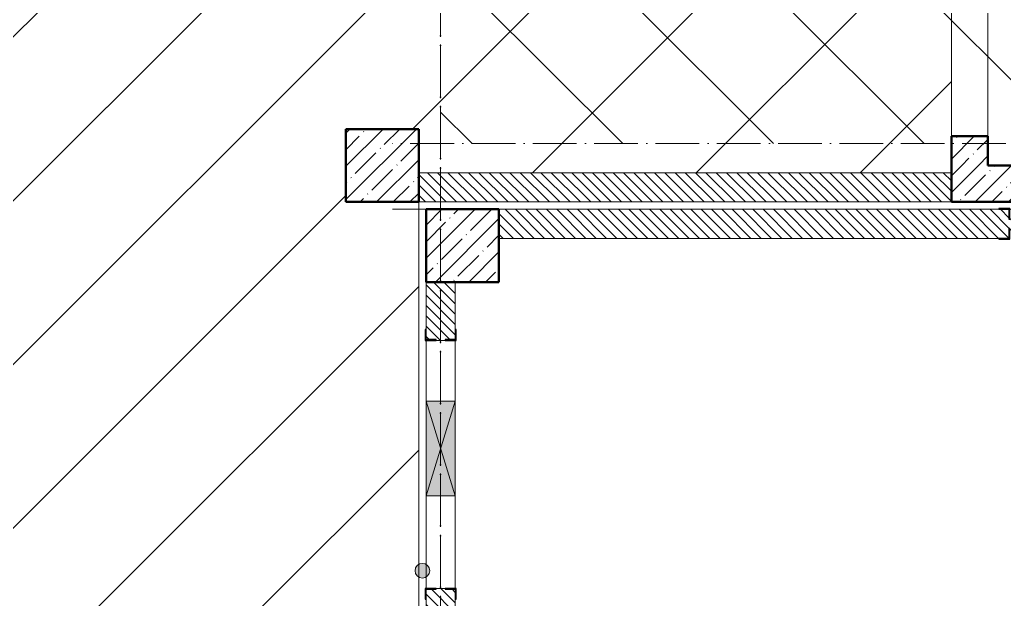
# Model space of a CAD drawing. Header units: millimetres. Extents: x 35697 to 388678, y -91946 to 171347.
# Drawn here: x 374236 to 380983, y -42757 to -38782 of the extents above; entities that cross this region are included whole.
import ezdxf

# ---------------------------------------------------------------- set-up
doc = ezdxf.new("R2010")
doc.units = ezdxf.units.MM
doc.linetypes.add('50_200_ШТРИХ_1Т_ш5_п1_п1_', pattern=[700, 500, -100, 0, -100])
for name, color, linetype, lineweight in [('2.1) ПГП окна 2.8 м', 5, 'Continuous', 30), ('4) ЛЕстницы', 5, 'Continuous', 30), ('A-DETL-GENF-OTLN', 7, 'Continuous', 9), ('A-FLOR-____-OTLN', 7, 'Continuous', 9), ('A-GENM-____-MCUT', 7, 'Continuous', 25), ('A-GENM-____-OTLN-1', 7, 'Continuous', 25), ('A-GLAZ-____-OTLN', 7, 'Continuous', 9), ('A-WALL-____-MCUT', 7, 'Continuous', 13), ('A-WALL-____-MCUT-1', 7, 'Continuous', 9), ('A-WALL-____-MCUT-2', 7, 'Continuous', 50), ('A-WALL-____-MCUT-3', 7, 'Continuous', 9), ('A-WALL-____-OTLN', 7, 'Continuous', 9), ('A-WALL-____-PATT-1', 7, 'Continuous', 9), ('G-____-____-TEXT', 7, 'Continuous', 9), ('I-WALL-____-OTLN', 7, 'Continuous', 9), ('S-COLS-____-MCUT', 7, 'Continuous', 50), ('S-COLS-____-OTLN', 7, 'Continuous', 9), ('S-GRID-____-OTLN-1', 7, '50_200_ШТРИХ_1Т_ш5_п1_п1_', 9), ('стяжа', 7, 'Continuous', 30)]:
    doc.layers.add(name, color=color, linetype=linetype, lineweight=lineweight)
pattern_1 = [(135, (283770.707, -86863.456), (-35.35534, -35.35534), [])]
pattern_2 = [(45, (-93500, -46531.04), (-114.04925, 114.04925), []), (45, (-93385.95, -46531.04), (-114.04925, 114.04925), [201.613, -40.323, 3.353, -36.97])]
pattern_3 = [(45, (-92950, -47081.04), (-114.04925, 114.04925), []), (45, (-92835.95, -47081.04), (-114.04925, 114.04925), [201.613, -40.323, 3.353, -36.97])]
pattern_4 = [(45, (283770.7, -86863.46), (-114.04925, 114.04925), []), (45, (283884.76, -86863.46), (-114.04925, 114.04925), [201.612, -40.322, 3.353, -36.97])]

# ---------------------------------------------------------------- blocks, each defined once
blk = doc.blocks.new('BSC_Колонна _Прямоугольная - 500х500-V115-АР1_План отверстий 3 этажа в осях 1-64_Ю-ЯЯ')
at = {"layer": 'S-COLS-____-OTLN'}
h = blk.add_hatch(dxfattribs=at)
h.set_pattern_fill('FP_120', color=256, style=0, pattern_type=2)
h.set_pattern_definition(pattern_2)
h.paths.add_polyline_path([(-250, -250), (250, -250), (250, 250), (-250, 250)], flags=0)
at = {"layer": 'S-COLS-____-MCUT'}
for p, q in [((250, 250), (-250, 250)), ((-250, 250), (-250, -250)), ((250, -250), (250, 250)), ((-250, -250), (250, -250))]:
    blk.add_line(p, q, dxfattribs=at)
blk = doc.blocks.new('BSC_Колонна _Прямоугольная - 500х500-V123-АР1_План отверстий 3 этажа в осях 1-64_Ю-ЯЯ')
at = {"layer": 'S-COLS-____-OTLN'}
h = blk.add_hatch(dxfattribs=at)
h.set_pattern_fill('FP_128', color=256, style=0, pattern_type=2)
h.set_pattern_definition(pattern_3)
h.paths.add_polyline_path([(-250, -250), (250, -250), (250, 250), (-250, 250)], flags=0)
at = {"layer": 'S-COLS-____-MCUT'}
for p, q in [((250, 250), (-250, 250)), ((-250, 250), (-250, -250)), ((250, -250), (250, 250)), ((-250, -250), (250, -250))]:
    blk.add_line(p, q, dxfattribs=at)
blk = doc.blocks.new('Фахверк_СКБ_Уголок - 200_3550-28267367-АР1_План отверстий 3 этажа в осях 1-64_Ю-ЯЯ')
at = {"layer": 'A-GENM-____-MCUT'}
for p, q in [((200, 156), (125, 156)), ((125, 156), (125, 81)), ((131, 81), (131, 150)), ((131, 150), (200, 150)), ((200, 150), (200, 156)), ((125, 81), (131, 81)), ((131, 19), (125, 19)), ((125, 19), (125, -56)), ((131, -50), (131, 19)), ((125, -56), (200, -56)), ((200, -50), (131, -50)), ((200, -56), (200, -50))]:
    blk.add_line(p, q, dxfattribs=at)
blk = doc.blocks.new('Фахверк_СКБ_Уголок - 200_3960-28268576-АР1_План отверстий 3 этажа в осях 1-64_Ю-ЯЯ')
at = {"layer": 'A-GENM-____-MCUT'}
for p, q in [((200, 156), (125, 156)), ((125, 156), (125, 81)), ((131, 81), (131, 150)), ((131, 150), (200, 150)), ((200, 150), (200, 156)), ((125, 81), (131, 81)), ((131, 19), (125, 19)), ((125, 19), (125, -56)), ((131, -50), (131, 19)), ((125, -56), (200, -56)), ((200, -50), (131, -50)), ((200, -56), (200, -50))]:
    blk.add_line(p, q, dxfattribs=at)
blk = doc.blocks.new('AR_Отверстие прямоугольное _в стене_ - AR_Отверстие прямоугольное _в стене__ОВ-36945931-АР1_План отверстий 3 этажа в осях 1-64_Ю-ЯЯ')
at = {"layer": 'A-GLAZ-____-OTLN'}
blk.add_hatch(color=256, dxfattribs=at).paths.add_polyline_path([(325, 100), (-325, 100), (-325, -100), (325, -100)], flags=0)
at = {"layer": 'A-DETL-GENF-OTLN'}
for p, q in [((-325, -100), (-325, 100)), ((-325, 100), (325, 100)), ((325, 100), (-325, -100)), ((-325, 100), (325, -100)), ((325, 100), (-325, 100)), ((-325, 100), (-325, -100)), ((325, 100), (325, -100)), ((325, -100), (325, 100)), ((325, -100), (-325, -100)), ((-325, -100), (325, -100))]:
    blk.add_line(p, q, dxfattribs=at)
blk = doc.blocks.new('BSC_Колонна _Прямоугольная - 500х500-V139-АР1_План отверстий 3 этажа в осях 1-64_А-ГГ')
at = {"layer": 'S-COLS-____-OTLN'}
h = blk.add_hatch(dxfattribs=at)
h.set_pattern_fill('FP_162', color=256, style=0, pattern_type=2)
h.set_pattern_definition(pattern_2)
h.paths.add_polyline_path([(-250, -250), (250, -250), (250, 250), (-250, 250)], flags=0)
at = {"layer": 'S-COLS-____-MCUT'}
for p, q in [((250, 250), (-250, 250)), ((-250, 250), (-250, -250)), ((250, -250), (250, 250)), ((-250, -250), (250, -250))]:
    blk.add_line(p, q, dxfattribs=at)
blk = doc.blocks.new('BSC_Колонна _Прямоугольная - 500х500-V147-АР1_План отверстий 3 этажа в осях 1-64_А-ГГ')
at = {"layer": 'S-COLS-____-OTLN'}
h = blk.add_hatch(dxfattribs=at)
h.set_pattern_fill('FP_170', color=256, style=0, pattern_type=2)
h.set_pattern_definition(pattern_3)
h.paths.add_polyline_path([(-250, -250), (250, -250), (250, 250), (-250, 250)], flags=0)
at = {"layer": 'S-COLS-____-MCUT'}
for p, q in [((250, 250), (-250, 250)), ((-250, 250), (-250, -250)), ((250, -250), (250, 250)), ((-250, -250), (250, -250))]:
    blk.add_line(p, q, dxfattribs=at)
blk = doc.blocks.new('Фахверк_СКБ_Уголок - 200_3550-28267367-АР1_План отверстий 3 этажа в осях 1-64_А-ГГ')
at = {"layer": 'A-GENM-____-MCUT'}
for p, q in [((200, 156), (125, 156)), ((125, 156), (125, 81)), ((131, 81), (131, 150)), ((131, 150), (200, 150)), ((200, 150), (200, 156)), ((125, 81), (131, 81)), ((131, 19), (125, 19)), ((125, 19), (125, -56)), ((131, -50), (131, 19)), ((125, -56), (200, -56)), ((200, -50), (131, -50)), ((200, -56), (200, -50))]:
    blk.add_line(p, q, dxfattribs=at)
blk = doc.blocks.new('Фахверк_СКБ_Уголок - 200_3960-28268576-АР1_План отверстий 3 этажа в осях 1-64_А-ГГ')
at = {"layer": 'A-GENM-____-MCUT'}
for p, q in [((200, 156), (125, 156)), ((125, 156), (125, 81)), ((131, 81), (131, 150)), ((131, 150), (200, 150)), ((200, 150), (200, 156)), ((125, 81), (131, 81)), ((131, 19), (125, 19)), ((125, 19), (125, -56)), ((131, -50), (131, 19)), ((125, -56), (200, -56)), ((200, -50), (131, -50)), ((200, -56), (200, -50))]:
    blk.add_line(p, q, dxfattribs=at)
blk = doc.blocks.new('AR_Отверстие прямоугольное _в стене_ - AR_Отверстие прямоугольное _в стене__ОВ-36945931-АР1_План отверстий 3 этажа в осях 1-64_А-ГГ')
at = {"layer": 'A-GLAZ-____-OTLN'}
blk.add_hatch(color=256, dxfattribs=at).paths.add_polyline_path([(325, 100), (-325, 100), (-325, -100), (325, -100)], flags=0)
at = {"layer": 'A-DETL-GENF-OTLN'}
for p, q in [((-325, -100), (-325, 100)), ((-325, 100), (325, 100)), ((325, 100), (-325, -100)), ((-325, 100), (325, -100)), ((325, 100), (-325, 100)), ((-325, 100), (-325, -100)), ((325, 100), (325, -100)), ((325, -100), (325, 100)), ((325, -100), (-325, -100)), ((-325, -100), (325, -100))]:
    blk.add_line(p, q, dxfattribs=at)
blk = doc.blocks.new('3эт')
at = {"layer": 'S-GRID-____-OTLN-1', "color": 251, "ltscale": 0.6, "true_color": 0x636466}
for p, q in [((377120.7, -46882.4), (377120.7, 4029.4)), ((377120.7, -91346.1), (377120.7, -36982.5)), ((387715.1, -39632.4), (376792, -39632.4)), ((387715.1, -39632.4), (376792, -39632.4)), ((376792, -40082.4), (387845.1, -40082.4)), ((376792, -40082.4), (387845.1, -40082.4))]:
    blk.add_line(p, q, dxfattribs=at)

msp = doc.modelspace()

# ---------------------------------------------------------------- hatches: boundary and pattern name
at = {"layer": '2.1) ПГП окна 2.8 м'}
h = msp.add_hatch(dxfattribs=at)
h.set_pattern_fill('ANSI31', color=5, scale=250)
edge = h.paths.add_edge_path()
edge.add_line((377020.7, -31682.4), (373020.7, -31682.4))
edge.add_line((373020.7, -31682.4), (372520.7, -31682.4))
edge.add_line((372520.7, -31682.4), (371919.3, -31682.4))
edge.add_line((371919.3, -31682.4), (369620.7, -31682.4))
edge.add_line((369620.7, -31682.4), (369585.7, -31682.4))
edge.add_line((369585.7, -31682.4), (369585.7, -31688.4))
edge.add_line((369585.7, -31688.4), (369205.7, -31688.4))
edge.add_line((369205.7, -31688.4), (369170.7, -31682.4))
edge.add_line((369170.7, -31682.4), (367470.7, -31682.4))
edge.add_line((367470.7, -31682.4), (367470.7, -31688.4))
edge.add_line((367470.7, -31688.4), (367395.7, -31688.4))
edge.add_line((367395.7, -31688.4), (367170.7, -31682.4))
edge.add_line((367170.7, -31682.4), (367170.7, -31917.4))
edge.add_line((367170.7, -31917.4), (367170.7, -32167.4))
edge.add_line((367170.7, -32167.4), (367170.7, -32507.4))
edge.add_line((367170.7, -32507.4), (367176.7, -32507.4))
edge.add_line((367176.7, -32507.4), (367176.7, -32582.4))
edge.add_line((367176.7, -32582.4), (367176.7, -32588.4))
edge.add_line((367176.7, -32588.4), (367176.7, -32657.4))
edge.add_line((367176.7, -32657.4), (367171.1, -33657.4))
edge.add_line((367171.1, -33657.4), (367176.7, -33657.4))
edge.add_line((367176.7, -33657.4), (367176.7, -33726.4))
edge.add_line((367176.7, -33726.4), (367176.7, -33732.4))
edge.add_line((367176.7, -33732.4), (367176.7, -33807.4))
edge.add_line((367176.7, -33807.4), (367170.7, -34682.4))
edge.add_line((367170.7, -34682.4), (367170.7, -35182.4))
edge.add_line((367170.7, -35182.4), (367170.7, -35657.4))
edge.add_line((367170.7, -35657.4), (367176.7, -35657.4))
edge.add_line((367176.7, -35657.4), (367176.7, -35732.4))
edge.add_line((367176.7, -35732.4), (367176.7, -35738.4))
edge.add_line((367176.7, -35738.4), (367170.7, -35762.4))
edge.add_line((367170.7, -35762.4), (367170.7, -35732.4))
edge.add_line((367170.7, -35732.4), (367130.7, -35732.4))
edge.add_line((367130.7, -35732.4), (367130.7, -35737.4))
edge.add_line((367130.7, -35737.4), (367010.7, -35737.4))
edge.add_line((367010.7, -35737.4), (366970.7, -35733.1))
edge.add_line((366970.7, -35733.1), (366970.7, -37532.4))
edge.add_line((366970.7, -37532.4), (367039.7, -37532.4))
edge.add_line((367039.7, -37532.4), (367101.7, -37532.4))
edge.add_line((367101.7, -37532.4), (367176.7, -37532.4))
edge.add_line((367176.7, -37532.4), (367176.7, -37607.4))
edge.add_line((367176.7, -37607.4), (367170.7, -38007.4))
edge.add_line((367170.7, -38007.4), (367176.7, -38007.4))
edge.add_line((367176.7, -38007.4), (367176.7, -38082.4))
edge.add_line((367176.7, -38082.4), (367170.7, -38112.4))
edge.add_line((367170.7, -38112.4), (367170.7, -38082.4))
edge.add_line((367170.7, -38082.4), (367101.7, -38082.4))
edge.add_line((367101.7, -38082.4), (367039.7, -38082.4))
edge.add_line((367039.7, -38082.4), (366970.7, -38082.4))
edge.add_line((366970.7, -38082.4), (366970.7, -39882.4))
edge.add_line((366970.7, -39882.4), (367010.7, -39882.4))
edge.add_line((367010.7, -39882.4), (367010.7, -39877.4))
edge.add_line((367010.7, -39877.4), (367130.7, -39877.4))
edge.add_line((367130.7, -39877.4), (367170.7, -39881.8))
edge.add_line((367170.7, -39881.8), (367170.7, -39852.4))
edge.add_line((367170.7, -39852.4), (367176.7, -39807.4))
edge.add_line((367176.7, -39807.4), (367176.7, -39876.4))
edge.add_line((367176.7, -39876.4), (367176.7, -39882.4))
edge.add_line((367176.7, -39882.4), (367176.7, -39957.4))
edge.add_line((367176.7, -39957.4), (367170.7, -40432.4))
edge.add_line((367170.7, -40432.4), (367170.7, -40932.4))
edge.add_line((367170.7, -40932.4), (367170.7, -41157.4))
edge.add_line((367170.7, -41157.4), (367176.7, -41157.4))
edge.add_line((367176.7, -41157.4), (367176.7, -41232.4))
edge.add_line((367176.7, -41232.4), (367176.7, -42857.4))
edge.add_line((367176.7, -42857.4), (367176.7, -42926.4))
edge.add_line((367176.7, -42926.4), (367176.7, -42932.4))
edge.add_line((367176.7, -42932.4), (367176.7, -43032.4))
edge.add_line((367176.7, -43032.4), (369320.7, -43032.4))
edge.add_line((369320.7, -43032.4), (369370.7, -43032.4))
edge.add_line((369370.7, -43032.4), (370420.7, -43032.4))
edge.add_line((370420.7, -43032.4), (371470.7, -43032.4))
edge.add_line((371470.7, -43032.4), (371570.7, -43032.4))
edge.add_line((371570.7, -43032.4), (371570.7, -43682.4))
edge.add_line((371570.7, -43682.4), (372070.7, -43682.4))
edge.add_line((372070.7, -43682.4), (372370.7, -43682.4))
edge.add_line((372370.7, -43682.4), (372520.7, -43682.4))
edge.add_line((372520.7, -43682.4), (372520.7, -43382.4))
edge.add_line((372520.7, -43382.4), (373020.7, -43382.4))
edge.add_line((373020.7, -43382.4), (373020.7, -43882.4))
edge.add_line((373020.7, -43882.4), (376470.7, -43882.4))
edge.add_line((376470.7, -43882.4), (376470.7, -43382.4))
edge.add_line((376470.7, -43382.4), (376970.7, -43382.4))
edge.add_line((376970.7, -43382.4), (376970.7, -42604.5))
edge.add_arc((376995.7, -42561.2), 50, 180, 240.04555, ccw=False)
edge.add_arc((376995.7, -42561.2), 50, 119.95445, 180, ccw=False)
edge.add_line((376970.7, -42517.9), (376970.7, -40032.4))
edge.add_line((376970.7, -40032.4), (376470.7, -40032.4))
edge.add_line((376470.7, -40032.4), (376470.7, -39532.4))
edge.add_line((376470.7, -39532.4), (376970.7, -39532.4))
edge.add_line((376970.7, -39532.4), (376970.7, -39832.4))
edge.add_line((376970.7, -39832.4), (380620.7, -39832.4))
edge.add_line((380620.7, -39832.4), (380620.7, -39582.4))
edge.add_line((380620.7, -39582.4), (380620.7, -37982.4))
edge.add_line((380620.7, -37982.4), (380620.7, -37582.4))
edge.add_line((380620.7, -37582.4), (378870.7, -37582.4))
edge.add_line((378870.7, -37582.4), (378820.7, -37582.4))
edge.add_line((378820.7, -37582.4), (378220.7, -37582.4))
edge.add_line((378220.7, -37582.4), (377120.7, -37582.4))
edge.add_line((377120.7, -37582.4), (377020.7, -37582.4))
edge.add_line((377020.7, -37582.4), (377020.7, -37382.4))
edge.add_line((377020.7, -37382.4), (377020.7, -36557.4))
edge.add_line((377020.7, -36557.4), (377014.7, -36557.4))
edge.add_line((377014.7, -36557.4), (377014.7, -36482.4))
edge.add_line((377014.7, -36482.4), (377016, -35482.4))
edge.add_line((377016, -35482.4), (377014.7, -35482.4))
edge.add_line((377014.7, -35482.4), (377014.7, -35407.4))
edge.add_line((377014.7, -35407.4), (377016.5, -34307.4))
edge.add_line((377016.5, -34307.4), (377014.7, -34307.4))
edge.add_line((377014.7, -34307.4), (377014.7, -34232.4))
edge.add_line((377014.7, -34232.4), (377017.4, -33082.4))
edge.add_line((377017.4, -33082.4), (377014.7, -33082.4))
edge.add_line((377014.7, -33082.4), (377014.7, -33007.4))
edge.add_line((377014.7, -33007.4), (377020.7, -31682.4))
h.paths.add_polyline_path([(372520.7, -34682.4), (373020.7, -34682.4), (373470.7, -34682.4), (373720.7, -34682.4), (373820.7, -34682.4), (373820.7, -36882.4), (372720.7, -36882.4), (372720.7, -38732.4), (373820.7, -38732.4), (373820.7, -40932.4), (373020.7, -40932.4), (372520.7, -40932.4), (372520.7, -40432.4), (372520.7, -35182.4)], flags=16)
h.paths.add_polyline_path([(373470.7, -34782.4), (373470.7, -34682.4), (373720.7, -34682.4), (373720.7, -34782.4), (373720.7, -36782.4), (373020.7, -36782.4), (373020.7, -35382.4), (373720.7, -35382.4), (373720.7, -34782.4)], flags=0)
h.paths.add_polyline_path([(373020.7, -35382.4), (373720.7, -35382.4), (373137.4, -35499.1), (373020.7, -36782.4)], flags=0)
h.paths.add_polyline_path([(373020.7, -38932.4), (373620.7, -38932.4), (373620.7, -40232.4), (373020.7, -40232.4)], flags=0)
h.paths.add_polyline_path([(368856.9, -39082.8), (370515.2, -39082.8), (370515.2, -37882.8), (368856.9, -37882.8)], flags=16)
at = {"layer": '4) ЛЕстницы'}
h = msp.add_hatch(dxfattribs=at)
h.set_pattern_fill('ANSI31', color=256, scale=230, angle=90)
h.paths.add_polyline_path([(377120.7, -39632.4), (377120.7, -37582.4), (384620.7, -37582.4), (384620.7, -39632.4)])
at = {"layer": 'A-WALL-____-PATT-1'}
h = msp.add_hatch(dxfattribs=at)
h.set_pattern_fill('FP_12', color=256, style=0, pattern_type=2)
h.set_pattern_definition(pattern_4)
h.paths.add_polyline_path([(380620.7, -39782.4), (380870.7, -39782.4), (380870.7, -39582.4), (380620.7, -39582.4)], flags=0)
h.paths.add_polyline_path([(380870.7, -37982.4), (380870.7, -37132.4), (380620.7, -37132.4), (380620.7, -37982.4)], flags=0)
h = msp.add_hatch(dxfattribs=at)
h.set_pattern_fill('FP_38', color=256, style=0, pattern_type=2)
h.set_pattern_definition(pattern_4)
h.paths.add_polyline_path([(380870.7, -39782.4), (380870.7, -39582.4), (380620.7, -39582.4), (380620.7, -39782.4)], flags=0)
h = msp.add_hatch(dxfattribs=at)
h.set_pattern_fill('FP_12', color=256, style=0, pattern_type=2)
h.set_pattern_definition(pattern_4)
h.paths.add_polyline_path([(385020.7, -40032.4), (385020.7, -39782.4), (380620.7, -39782.4), (380620.7, -40032.4), (384502.1, -40032.4)], flags=0)
h = msp.add_hatch(dxfattribs=at)
h.set_pattern_fill('FP_38', color=256, style=0, pattern_type=2)
h.set_pattern_definition(pattern_4)
h.paths.add_polyline_path([(385020.7, -40032.4), (385020.7, -39782.4), (380620.7, -39782.4), (380620.7, -40032.4), (384502.5, -40032.4)], flags=0)
h = msp.add_hatch(dxfattribs=at)
h.set_pattern_fill('FP_9', color=256, style=0, pattern_type=2)
h.set_pattern_definition(pattern_1)
h.paths.add_polyline_path([(380620.7, -40032.4), (380620.7, -39832.4), (376970.7, -39832.4), (376970.7, -40032.4), (379199.8, -40032.4)], flags=0)
h = msp.add_hatch(dxfattribs=at)
h.set_pattern_fill('FP_6', color=256, style=0, pattern_type=2)
h.set_pattern_definition(pattern_1)
h.paths.add_polyline_path([(380620.7, -40032.4), (380620.7, -39832.4), (376970.7, -39832.4), (376970.7, -40032.4), (379200.1, -40032.4)], flags=0)
h = msp.add_hatch(dxfattribs=at)
h.set_pattern_fill('FP_9', color=256, style=0, pattern_type=2)
h.set_pattern_definition(pattern_1)
h.paths.add_polyline_path([(384520.7, -40282.4), (384520.7, -40082.4), (381020.7, -40082.4), (381020.7, -40151.4), (381014.7, -40151.4), (381014.7, -40082.4), (377520.7, -40082.4), (377520.7, -40282.4), (381014.7, -40282.4), (381014.7, -40213.4), (381020.7, -40213.4), (381020.7, -40282.4), (384502.1, -40282.4)], flags=0)
h = msp.add_hatch(dxfattribs=at)
h.set_pattern_fill('FP_6', color=256, style=0, pattern_type=2)
h.set_pattern_definition(pattern_1)
h.paths.add_polyline_path([(384520.7, -40282.4), (384520.7, -40082.4), (381020.7, -40082.4), (381020.7, -40151.4), (381014.7, -40151.4), (381014.7, -40082.4), (377520.7, -40082.4), (377520.7, -40282.4), (381014.7, -40282.4), (381014.7, -40213.4), (381020.7, -40213.4), (381020.7, -40282.4), (384502.5, -40282.4)], flags=0)
h = msp.add_hatch(dxfattribs=at)
h.set_pattern_fill('FP_9', color=256, style=0, pattern_type=2)
h.set_pattern_definition(pattern_1)
h.paths.add_polyline_path([(377020.7, -43932.4), (377220.7, -43932.4), (377220.7, -43332.4), (377020.7, -43332.4), (377020.7, -43363.1)], flags=0)
h.paths.add_polyline_path([(377089.7, -42932.4), (377151.7, -42932.4), (377151.7, -42926.4), (377220.7, -42926.4), (377219.7, -42688.4), (377151.7, -42688.4), (377151.7, -42682.4), (377089.7, -42682.4), (377089.7, -42688.4), (377020.7, -42688.4), (377020.7, -42926.4), (377089.7, -42926.4)], flags=0)
h.paths.add_polyline_path([(377089.7, -40982.4), (377151.7, -40982.4), (377151.7, -40976.4), (377220.7, -40976.4), (377220.7, -40582.4), (377020.7, -40582.4), (377020.7, -40976.4), (377089.7, -40976.4)], flags=0)
h = msp.add_hatch(dxfattribs=at)
h.set_pattern_fill('FP_6', color=256, style=0, pattern_type=2)
h.set_pattern_definition(pattern_1)
h.paths.add_polyline_path([(377020.7, -43932.4), (377220.7, -43932.4), (377220.7, -43332.4), (377020.7, -43332.4)], flags=0)
h.paths.add_polyline_path([(377151.7, -42932.4), (377151.7, -42926.4), (377220.7, -42926.4), (377219.7, -42688.4), (377151.7, -42688.4), (377151.7, -42682.4), (377089.7, -42682.4), (377089.7, -42688.4), (377020.7, -42688.4), (377020.7, -42926.4), (377089.7, -42926.4), (377089.7, -42932.4)], flags=0)
h.paths.add_polyline_path([(377151.7, -40982.4), (377151.7, -40976.4), (377220.7, -40976.4), (377220.7, -40582.4), (377020.7, -40582.4), (377020.7, -40976.4), (377089.7, -40976.4), (377089.7, -40982.4)], flags=0)
at = {"layer": 'G-____-____-TEXT'}
h = msp.add_hatch(color=256, dxfattribs=at)
edge = h.paths.add_edge_path(flags=0)
edge.add_arc((376995.7, -42561.2), 50, 0, 360)
h = msp.add_hatch(color=256, dxfattribs=at)
edge = h.paths.add_edge_path(flags=0)
edge.add_arc((376995.7, -42561.2), 50, 0, 360)

# ---------------------------------------------------------------- linework, layer by layer
at = {"layer": 'A-FLOR-____-OTLN'}
msp.add_line((376970.7, -43382.4), (376970.7, -40032.4), dxfattribs=at)
msp.add_line((376970.7, -43382.4), (376970.7, -40032.4), dxfattribs=at)
at = {"layer": 'A-WALL-____-MCUT'}
for p, q in [((380620.7, -39832.4), (376970.7, -39832.4)), ((376970.7, -40032.4), (380620.7, -40032.4)), ((380945.7, -40082.4), (377520.7, -40082.4)), ((377520.7, -40282.4), (380945.7, -40282.4)), ((377020.7, -40582.4), (377020.7, -40907.4)), ((377220.7, -40907.4), (377220.7, -40582.4)), ((377089.7, -40982.4), (377151.7, -40982.4)), ((377151.7, -42682.4), (377089.7, -42682.4)), ((377020.7, -42757.4), (377020.7, -42857.4)), ((377220.7, -42857.4), (377220.7, -42757.4))]:
    msp.add_line(p, q, dxfattribs=at)
at = {"layer": 'A-WALL-____-MCUT-1'}
for p, q in [((380620.7, -39582.4), (380620.7, -40032.4)), ((380870.7, -39782.4), (380870.7, -39582.4)), ((385020.7, -39782.4), (380870.7, -39782.4)), ((380620.7, -40032.4), (385020.7, -40032.4))]:
    msp.add_line(p, q, dxfattribs=at)
at = {"layer": 'A-WALL-____-MCUT-2'}
for p, q in [((380870.7, -39582.4), (380620.7, -39582.4)), ((380620.7, -39582.4), (380620.7, -40032.4)), ((380870.7, -39782.4), (380870.7, -39582.4)), ((385020.7, -39782.4), (380870.7, -39782.4)), ((380620.7, -40032.4), (385020.7, -40032.4))]:
    msp.add_line(p, q, dxfattribs=at)
at = {"layer": 'A-WALL-____-MCUT-3'}
for p, q in [((380620.7, -39832.4), (376970.7, -39832.4)), ((376970.7, -40032.4), (380620.7, -40032.4)), ((380945.7, -40082.4), (377520.7, -40082.4)), ((377520.7, -40282.4), (380945.7, -40282.4)), ((377020.7, -40582.4), (377020.7, -40907.4)), ((377220.7, -40907.4), (377220.7, -40582.4)), ((377089.7, -40982.4), (377151.7, -40982.4)), ((377151.7, -42682.4), (377089.7, -42682.4)), ((377020.7, -42757.4), (377020.7, -42857.4)), ((377220.7, -42857.4), (377220.7, -42757.4))]:
    msp.add_line(p, q, dxfattribs=at)
at = {"layer": 'A-WALL-____-OTLN'}
for p, q in [((380620.7, -39582.4), (380620.7, -37982.4)), ((380870.7, -37982.4), (380870.7, -39582.4))]:
    msp.add_line(p, q, dxfattribs=at)
at = {"layer": 'G-____-____-TEXT'}
msp.add_circle((376995.7, -42561.2), 50, dxfattribs=at)
msp.add_circle((376995.7, -42561.2), 50, dxfattribs=at)
at = {"layer": 'I-WALL-____-OTLN'}
for p, q in [((377020.7, -41397.4), (377020.7, -40982.4)), ((377020.7, -41397.4), (377020.7, -40982.4)), ((377220.7, -40982.4), (377220.7, -41397.4)), ((377220.7, -40982.4), (377220.7, -41397.4)), ((377020.7, -42682.4), (377020.7, -42047.4)), ((377020.7, -42682.4), (377020.7, -42047.4)), ((377220.7, -42047.4), (377220.7, -42682.4)), ((377220.7, -42047.4), (377220.7, -42682.4))]:
    msp.add_line(p, q, dxfattribs=at)

# ---------------------------------------------------------------- block references
at = {"layer": 'A-GENM-____-OTLN-1'}
for name, p, rotation in [('Фахверк_СКБ_Уголок - 200_3550-28267367-АР1_План отверстий 3 этажа в осях 1-64_Ю-ЯЯ', (381145.7, -40132.4), 180), ('Фахверк_СКБ_Уголок - 200_3550-28267367-АР1_План отверстий 3 этажа в осях 1-64_А-ГГ', (381145.7, -40132.4), 180), ('Фахверк_СКБ_Уголок - 200_3960-28268576-АР1_План отверстий 3 этажа в осях 1-64_Ю-ЯЯ', (377170.7, -41107.4), 89.9999999999999), ('Фахверк_СКБ_Уголок - 200_3960-28268576-АР1_План отверстий 3 этажа в осях 1-64_А-ГГ', (377170.7, -41107.4), 89.9999999999999), ('Фахверк_СКБ_Уголок - 200_3960-28268576-АР1_План отверстий 3 этажа в осях 1-64_Ю-ЯЯ', (377070.7, -42557.4), 269.9999999999999), ('Фахверк_СКБ_Уголок - 200_3960-28268576-АР1_План отверстий 3 этажа в осях 1-64_А-ГГ', (377070.7, -42557.4), 269.9999999999999)]:
    msp.add_blockref(name, p, dxfattribs=dict(at, rotation=rotation))
at = {"layer": 'A-GLAZ-____-OTLN', "rotation": 269.9999999999999}
for name in ['AR_Отверстие прямоугольное _в стене_ - AR_Отверстие прямоугольное _в стене__ОВ-36945931-АР1_План отверстий 3 этажа в осях 1-64_Ю-ЯЯ', 'AR_Отверстие прямоугольное _в стене_ - AR_Отверстие прямоугольное _в стене__ОВ-36945931-АР1_План отверстий 3 этажа в осях 1-64_А-ГГ']:
    msp.add_blockref(name, (377120.7, -41722.4), dxfattribs=at)
at = {"layer": 'S-COLS-____-OTLN'}
for name, p in [('BSC_Колонна _Прямоугольная - 500х500-V123-АР1_План отверстий 3 этажа в осях 1-64_Ю-ЯЯ', (376720.7, -39782.4)), ('BSC_Колонна _Прямоугольная - 500х500-V147-АР1_План отверстий 3 этажа в осях 1-64_А-ГГ', (376720.7, -39782.4)), ('BSC_Колонна _Прямоугольная - 500х500-V115-АР1_План отверстий 3 этажа в осях 1-64_Ю-ЯЯ', (377270.7, -40332.4)), ('BSC_Колонна _Прямоугольная - 500х500-V139-АР1_План отверстий 3 этажа в осях 1-64_А-ГГ', (377270.7, -40332.4))]:
    msp.add_blockref(name, p, dxfattribs=at)
at = {"layer": 'стяжа'}
msp.add_blockref('3эт', (0, 0), dxfattribs=at)

doc.saveas('drawing.dxf')
